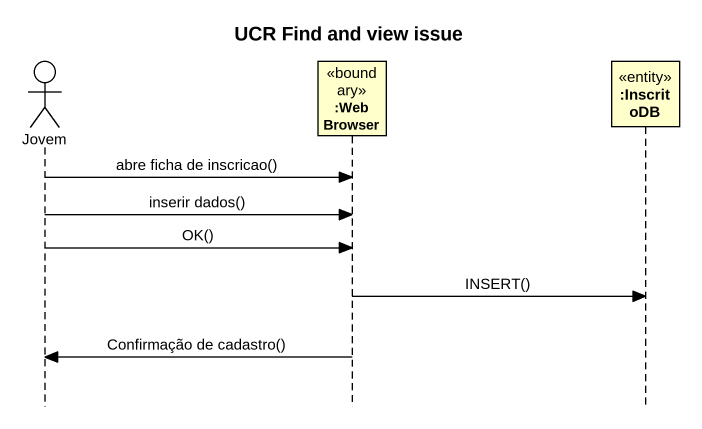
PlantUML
@startuml
title UCR Find and view issue
hide footbox
actor Jovem
participant ":Web Browser" as Web_Browser <<boundary>>
participant ":InscritoDB" as InscritoDB <<entity>>

Jovem -> Web_Browser : abre ficha de inscricao()
Jovem -> Web_Browser : inserir dados()
Jovem -> Web_Browser : OK()
Web_Browser -> InscritoDB : INSERT()
Web_Browser -> Jovem : Confirmação de cadastro()
@enduml
